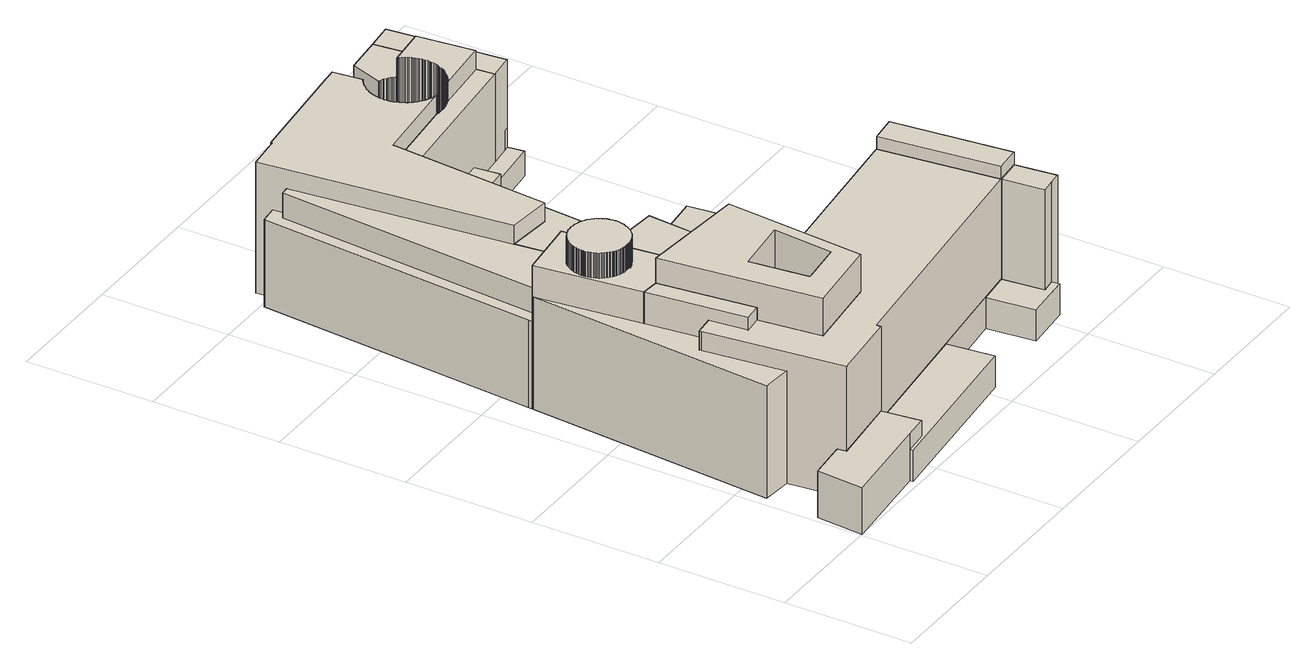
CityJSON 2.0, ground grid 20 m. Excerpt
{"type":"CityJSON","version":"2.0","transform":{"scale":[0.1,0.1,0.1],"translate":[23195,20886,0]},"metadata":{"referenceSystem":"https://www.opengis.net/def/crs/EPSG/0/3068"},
"CityObjects":{
"building1":{"type":"Building","attributes":{"name":"Amerikanische Botschaft","yearOfConstruction":"2008+01:00","storeysAboveGround":8},"address":[{"country":"Germany","locality":"Berlin","thoroughfareNumber":"21","thoroughfareName":"Ebertstrasse","postcode":"10117"}],"geometry":[{"type":"MultiSurface","lod":"2","boundaries":[[[0,1,2,3]],[[4,5,6,7]],[[8,9,5,4]],[[10,11,9,8]],[[12,13,11,10]],[[14,15,13,12]],[[16,17,15,14]],[[18,19,17,16]],[[20,21,19,18]],[[22,23,21,20]],[[24,25,23,22]],[[26,27,25,24]],[[28,29,30,31]],[[32,33,29,28]],[[28,31,34,32]],[[35,30,29,33]],[[36,37,38,39]],[[40,41,37,36]],[[42,43,41,40]],[[44,45,43,42]],[[46,47,45,44]],[[48,49,47,46]],[[50,51,49,48]],[[52,53,27,26]],[[54,55,53,52]],[[56,57,55,54]],[[58,59,57,56]],[[60,61,59,58]],[[62,63,61,60]],[[64,65,63,62]],[[66,67,65,64]],[[68,69,67,66]],[[70,71,69,68]],[[72,73,71,70]],[[74,75,73,72]],[[76,77,78,79]],[[80,81,77,76]],[[76,79,82,83,84,85,86,87,88,89,90,91,80]],[[92,93,94,95,96,97,98,99,100,101,78,77,81]],[[89,102,103,104]],[[90,105,102,89]],[[91,106,105,90]],[[107,108,106,91]],[[109,110,108,107]],[[111,112,110,109]],[[104,103,112,111]],[[111,109,107,91,90,89,104]],[[102,105,106,108,110,112,103]],[[113,114,115,116]],[[117,118,114,113]],[[119,120,118,117]],[[121,122,120,119]],[[123,124,122,121]],[[125,126,124,123]],[[127,128,126,125]],[[129,130,128,127]],[[131,132,130,129]],[[133,134,75,74]],[[135,136,134,133]],[[137,138,136,135]],[[139,140,138,137]],[[141,142,140,139]],[[143,144,142,141]],[[145,146,144,143]],[[147,148,146,145]],[[149,150,148,147]],[[151,152,150,149]],[[153,154,152,151]],[[155,156,154,153]],[[157,158,156,155]],[[159,160,158,157]],[[161,162,160,159]],[[163,164,162,161]],[[165,166,164,163]],[[167,168,166,165]],[[169,170,168,167]],[[171,172,170,169]],[[173,174,172,171]],[[175,176,174,173]],[[177,178,176,175]],[[179,180,178,177]],[[181,182,132,131]],[[183,184,182,181]],[[185,186,184,183]],[[187,188,186,185]],[[189,190,188,187]],[[191,192,190,189]],[[193,194,192,191]],[[195,196,194,193]],[[197,198,196,195]],[[199,200,198,197]],[[201,202,200,199]],[[203,204,202,201]],[[205,206,204,203]],[[207,208,206,205]],[[209,210,208,207]],[[211,212,210,209]],[[213,214,212,211]],[[116,115,214,213]],[[213,211,209,207,205,203,201,199,197,195,193,191,189,187,185,183,181,131,129,127,125,123,121,119,117,113,116]],[[114,118,120,122,124,126,128,130,132,182,184,186,188,190,192,194,196,198,200,202,204,206,208,210,212,214,115]],[[215,216,180,179]],[[217,218,216,215]],[[219,220,218,217]],[[221,222,220,219]],[[223,224,222,221]],[[225,226,224,223]],[[227,228,226,225]],[[229,230,228,227]],[[231,232,230,229]],[[233,234,232,231]],[[235,236,234,233]],[[237,238,236,235]],[[239,240,238,237]],[[241,242,240,239]],[[243,244,242,241]],[[245,246,244,243]],[[247,248,246,245]],[[249,250,248,247]],[[251,252,250,249]],[[253,254,252,251]],[[255,256,254,253]],[[257,258,256,255]],[[259,260,258,257]],[[39,38,260,259]],[[34,35,33,32]],[[31,30,35,34]],[[261,262,1,0]],[[107,263,262,261]],[[91,264,263,107]],[[80,265,264,91]],[[76,266,265,80]],[[267,268,266,76]],[[269,270,268,267]],[[271,272,270,269]],[[269,267,76,80,91,107,261,0,3,273,274,275,276,271]],[[277,278,279,280,2,1,262,263,264,265,266,268,270,272]],[[91,92,81,80]],[[90,93,92,91]],[[89,94,93,90]],[[88,95,94,89]],[[87,96,95,88]],[[86,97,96,87]],[[85,98,97,86]],[[84,99,98,85]],[[83,100,99,84]],[[82,101,100,83]],[[79,78,101,82]],[[7,6,281,282]],[[283,284,285,286]],[[287,288,284,283]],[[289,290,288,287]],[[291,292,290,289]],[[293,294,292,291]],[[295,296,294,293]],[[297,298,296,295]],[[299,300,298,297]],[[301,302,300,299]],[[303,304,302,301]],[[305,306,304,303]],[[307,308,306,305]],[[309,310,51,50]],[[311,312,310,309]],[[313,314,312,311]],[[315,316,314,313]],[[317,318,316,315]],[[319,320,318,317]],[[321,322,320,319]],[[323,324,322,321]],[[325,326,324,323]],[[327,328,326,325]],[[329,330,328,327]],[[331,332,330,329]],[[333,334,332,331]],[[335,336,334,333]],[[337,338,336,335]],[[339,340,338,337]],[[341,342,340,339]],[[343,344,342,341]],[[345,346,344,343]],[[347,348,346,345]],[[349,350,348,347]],[[351,352,350,349]],[[353,354,352,351]],[[286,285,354,353]],[[355,356,357,358]],[[359,360,361,362]],[[363,364,360,359]],[[358,365,366,367,307,305,303,301,299,297,295,293,291,289,287,283,286,353,351,349,347,345,343,341,339,337,335,333,331,329,327,325,323,321,319,317,315,313,311,309,50,48,46,44,42,40,36,39,259,257,255,253,251,249,247,245,243,241,239,237,235,233,231,229,227,225,223,221,219,217,215,179,177,175,173,171,169,167,165,163,161,159,157,155,153,151,149,147,145,143,141,139,137,135,133,74,72,70,68,66,64,62,60,58,56,54,52,26,24,22,20,18,16,14,12,10,8,4,7,282,368,369,370,371,372,373,374,375,376,377,378,379,380,381,382,383,384,385,386,387,388,389,390,391,392,393,394,395,396,397,398,355]],[[399,400,401,402,403,404,405,406,407,408,409,410,411,412,413,414,415,416,417,418,419,420,421,422,423,424,425,426,427,428,429,281,6,5,9,11,13,15,17,19,21,23,25,27,53,55,57,59,61,63,65,67,69,71,73,75,134,136,138,140,142,144,146,148,150,152,154,156,158,160,162,164,166,168,170,172,174,176,178,180,216,218,220,222,224,226,228,230,232,234,236,238,240,242,244,246,248,250,252,254,256,258,260,38,37,41,43,45,47,49,51,310,312,314,316,318,320,322,324,326,328,330,332,334,336,338,340,342,344,346,348,350,352,354,285,284,288,290,292,294,296,298,300,302,304,306,308,430,431,432,357,356]],[[433,434,364,363]],[[435,436,434,433]],[[362,361,436,435]],[[437,438,439,249]],[[440,441,438,437]],[[243,442,441,440]],[[443,444,442,243]],[[445,446,444,443]],[[447,448,446,445]],[[449,450,448,447]],[[451,452,450,449]],[[453,454,452,451]],[[455,456,454,453]],[[457,458,456,455]],[[459,460,458,457]],[[461,462,460,459]],[[463,464,462,461]],[[219,465,464,463]],[[466,467,465,219]],[[468,469,467,466]],[[470,471,469,468]],[[472,473,471,470]],[[175,474,473,472]],[[475,476,474,175]],[[477,478,476,475]],[[479,480,478,477]],[[481,482,480,479]],[[483,484,482,481]],[[485,486,484,483]],[[487,488,486,485]],[[489,490,488,487]],[[487,485,483,481,479,477,475,175,472,470,468,466,219,463,461,459,457,455,453,451,449,447,445,443,243,440,437,249,491,492,493,494,259,495,496,497,498,44,499,500,501,502,503,313,315,504,319,505,489]],[[506,507,508,509,510,511,512,513,514,515,516,517,518,519,520,521,522,523,524,525,439,438,441,442,444,446,448,450,452,454,456,458,460,462,464,465,467,469,471,473,474,476,478,480,482,484,486,488,490]],[[526,527,528,529]],[[530,531,527,526]],[[532,533,531,530]],[[529,528,533,532]],[[532,530,526,529]],[[527,531,533,528]],[[534,535,536,537]],[[538,539,535,534]],[[540,541,539,538]],[[537,536,541,540]],[[540,538,534,537]],[[535,539,541,536]],[[542,543,544,82]],[[545,546,543,542]],[[547,548,546,545]],[[76,266,548,547]],[[79,549,266,76]],[[82,544,549,79]],[[79,76,547,545,542,82]],[[543,546,548,266,549,544]],[[550,551,552,274]],[[534,535,551,550]],[[273,553,535,534]],[[274,552,553,273]],[[273,534,550,274]],[[551,535,553,552]],[[554,555,556,557]],[[558,559,555,554]],[[560,561,559,558]],[[562,563,561,560]],[[564,565,563,562]],[[566,567,565,564]],[[568,569,567,566]],[[570,571,569,568]],[[572,573,571,570]],[[574,575,573,572]],[[576,577,575,574]],[[578,579,577,576]],[[580,581,579,578]],[[582,583,581,580]],[[584,585,583,582]],[[586,587,585,584]],[[588,589,587,586]],[[590,591,589,588]],[[592,593,591,590]],[[594,595,593,592]],[[596,597,595,594]],[[598,599,597,596]],[[600,601,599,598]],[[602,603,601,600]],[[604,605,603,602]],[[606,607,605,604]],[[608,609,607,606]],[[610,611,609,608]],[[612,613,611,610]],[[614,615,613,612]],[[616,617,615,614]],[[618,619,617,616]],[[620,621,619,618]],[[622,623,621,620]],[[624,625,623,622]],[[626,627,625,624]],[[628,629,627,626]],[[630,631,629,628]],[[632,633,631,630]],[[634,635,633,632]],[[636,637,635,634]],[[638,639,637,636]],[[640,641,639,638]],[[642,643,641,640]],[[644,645,643,642]],[[646,647,645,644]],[[648,649,647,646]],[[650,651,649,648]],[[652,653,651,650]],[[654,655,653,652]],[[656,657,655,654]],[[658,659,657,656]],[[660,661,659,658]],[[662,663,661,660]],[[664,665,663,662]],[[666,667,665,664]],[[668,669,667,666]],[[670,671,669,668]],[[672,673,671,670]],[[674,675,673,672]],[[676,677,675,674]],[[678,679,677,676]],[[680,681,679,678]],[[682,683,681,680]],[[684,685,686,687]],[[688,689,685,684]],[[690,691,689,688]],[[692,693,691,690]],[[694,695,693,692]],[[696,697,695,694]],[[698,699,697,696]],[[700,701,699,698]],[[702,703,701,700]],[[704,705,703,702]],[[706,707,705,704]],[[708,709,707,706]],[[710,711,709,708]],[[712,713,711,710]],[[714,715,713,712]],[[716,717,715,714]],[[718,719,717,716]],[[720,721,719,718]],[[722,723,721,720]],[[724,725,726,727]],[[347,728,725,724]],[[729,730,728,347]],[[731,732,730,729]],[[733,734,732,731]],[[537,735,736,737,738,739,740]],[[741,742,743,744,745,746,747]],[[748,749,750,529]],[[751,752,749,748]],[[485,753,752,751]],[[483,754,753,485]],[[755,756,754,483]],[[757,758,756,755]],[[759,760,758,757]],[[761,762,760,759]],[[763,764,762,761]],[[765,766,764,763]],[[767,768,766,765]],[[769,770,768,767]],[[771,772,770,769]],[[773,774,772,771]],[[775,776,774,773]],[[777,778,776,775]],[[779,780,778,777]],[[781,782,780,779]],[[783,784,782,781]],[[785,786,784,783]],[[787,788,786,785]],[[789,790,788,787]],[[791,792,790,789]],[[793,794,792,791]],[[795,796,794,793]],[[529,750,796,795]],[[795,793,791,789,787,785,783,781,779,777,775,773,771,769,767,765,763,761,759,757,755,483,485,751,748,529]],[[749,752,753,754,756,758,760,762,764,766,768,770,772,774,776,778,780,782,784,786,788,790,792,794,796,750]],[[135,797,798,783]],[[133,799,797,135]],[[74,800,799,133]],[[72,801,800,74]],[[70,802,801,72]],[[68,803,802,70]],[[66,804,803,68]],[[64,805,804,66]],[[62,806,805,64]],[[60,807,806,62]],[[58,808,807,60]],[[56,809,808,58]],[[54,810,809,56]],[[52,811,810,54]],[[26,812,811,52]],[[24,813,812,26]],[[22,814,813,24]],[[20,815,814,22]],[[18,816,815,20]],[[16,817,816,18]],[[14,818,817,16]],[[12,819,818,14]],[[10,820,819,12]],[[8,821,820,10]],[[4,822,821,8]],[[7,823,822,4]],[[282,824,823,7]],[[368,825,824,282]],[[369,826,825,368]],[[370,827,826,369]],[[371,828,827,370]],[[372,829,828,371]],[[373,830,829,372]],[[374,831,830,373]],[[375,832,831,374]],[[376,833,832,375]],[[377,834,833,376]],[[378,835,834,377]],[[379,836,835,378]],[[380,837,836,379]],[[381,838,837,380]],[[382,839,838,381]],[[383,840,839,382]],[[384,841,840,383]],[[385,842,841,384]],[[386,843,842,385]],[[387,844,843,386]],[[388,845,844,387]],[[389,846,845,388]],[[390,847,846,389]],[[391,848,847,390]],[[392,849,848,391]],[[393,850,849,392]],[[394,851,850,393]],[[395,852,851,394]],[[396,853,852,395]],[[397,854,853,396]],[[398,855,854,397]],[[355,856,855,398]],[[857,858,856,355]],[[859,860,858,857]],[[861,862,860,859]],[[863,864,862,861]],[[865,866,864,863]],[[789,867,866,865]],[[787,868,867,789]],[[785,869,868,787]],[[783,798,869,785]],[[785,787,789,865,863,861,859,857,355,398,397,396,395,394,393,392,391,390,389,388,387,386,385,384,383,382,381,380,379,378,377,376,375,374,373,372,371,370,369,368,282,7,4,8,10,12,14,16,18,20,22,24,26,52,54,56,58,60,62,64,66,68,70,72,74,133,135,783]],[[797,799,800,801,802,803,804,805,806,807,808,809,810,811,812,813,814,815,816,817,818,819,820,821,822,823,824,825,826,827,828,829,830,831,832,833,834,835,836,837,838,839,840,841,842,843,844,845,846,847,848,849,850,851,852,853,854,855,856,858,860,862,864,866,867,868,869,798]],[[870,871,872,435]],[[727,726,871,870]],[[485,753,726,727]],[[435,872,752,751]],[[751,485,727,870,435]],[[871,726,753,752,872]],[[873,874,875,748]],[[876,877,874,873]],[[362,878,877,876]],[[748,875,878,362]],[[362,876,873,748]],[[874,877,878,875]],[[435,879,880,881]],[[433,882,879,435]],[[883,884,882,433]],[[881,880,884,883]],[[883,433,435,881]],[[879,882,884,880]],[[365,432,357,358]],[[366,431,432,365]],[[367,430,431,366]],[[307,308,430,367]],[[724,885,348,347]],[[857,886,885,724]],[[355,356,886,857]],[[857,724,347,349,351,353,286,283,287,289,291,293,295,297,299,301,303,305,307,367,366,365,358,355]],[[357,432,431,430,308,306,304,302,300,298,296,294,292,290,288,284,285,354,352,350,348,885,886,356]],[[398,399,356,355]],[[397,400,399,398]],[[396,401,400,397]],[[395,402,401,396]],[[394,403,402,395]],[[393,404,403,394]],[[392,405,404,393]],[[391,406,405,392]],[[390,407,406,391]],[[389,408,407,390]],[[388,409,408,389]],[[387,410,409,388]],[[386,411,410,387]],[[385,412,411,386]],[[384,413,412,385]],[[383,414,413,384]],[[382,415,414,383]],[[381,416,415,382]],[[380,417,416,381]],[[379,418,417,380]],[[378,419,418,379]],[[377,420,419,378]],[[376,421,420,377]],[[375,422,421,376]],[[374,423,422,375]],[[373,424,423,374]],[[372,425,424,373]],[[371,426,425,372]],[[370,427,426,371]],[[369,428,427,370]],[[368,429,428,369]],[[282,281,429,368]],[[505,506,490,489]],[[319,507,506,505]],[[504,508,507,319]],[[315,509,508,504]],[[313,510,509,315]],[[503,511,510,313]],[[502,512,511,503]],[[501,513,512,502]],[[500,514,513,501]],[[499,515,514,500]],[[44,516,515,499]],[[498,517,516,44]],[[497,518,517,498]],[[496,519,518,497]],[[495,520,519,496]],[[259,521,520,495]],[[494,522,521,259]],[[493,523,522,494]],[[492,524,523,493]],[[491,525,524,492]],[[249,439,525,491]],[[359,362,435,433,363]],[[434,436,361,360,364]],[[526,887,888,889]],[[529,890,887,526]],[[795,891,890,529]],[[889,888,891,795]],[[795,529,526,889]],[[887,890,891,888]],[[76,892,893,267]],[[547,894,892,76]],[[269,895,894,547]],[[267,893,895,269]],[[269,547,76,267]],[[892,894,895,893]],[[276,277,272,271]],[[275,278,277,276]],[[274,279,278,275]],[[273,280,279,274]],[[3,2,280,273]],[[896,897,898,899]],[[900,901,897,896]],[[902,903,901,900]],[[904,905,903,902]],[[906,907,905,904]],[[908,909,907,906]],[[910,911,909,908]],[[912,913,734,733]],[[335,914,913,912]],[[333,915,914,335]],[[916,917,915,333]],[[329,918,917,916]],[[919,920,918,329]],[[921,922,920,919]],[[923,924,922,921]],[[489,925,924,923]],[[487,926,925,489]],[[727,726,926,487]],[[487,489,923,921,919,329,916,333,335,912,733,731,729,347,724,727]],[[725,728,730,732,734,913,914,915,917,918,920,922,924,925,926,726]],[[927,928,683,682]],[[929,930,928,927]],[[931,932,930,929]],[[933,934,932,931]],[[935,936,934,933]],[[687,686,936,935]],[[937,938,723,722]],[[899,898,938,937]],[[939,537,3,0,940]],[[941,942,943,944,945]],[[737,946,947,948]],[[738,949,946,737]],[[739,950,949,738]],[[740,951,950,739]],[[540,952,951,740]],[[793,794,952,540]],[[948,947,792,791]],[[791,793,540,740,739,738,737,948]],[[946,949,950,951,952,794,792,947]],[[739,741,747,740]],[[738,742,741,739]],[[737,743,742,738]],[[736,744,743,737]],[[735,745,744,736]],[[537,746,745,735]],[[740,747,746,537]],[[953,954,955,956]],[[957,958,954,953]],[[959,960,958,957]],[[961,962,960,959]],[[963,964,962,961]],[[965,966,964,963]],[[967,968,966,965]],[[969,970,968,967]],[[971,972,970,969]],[[973,974,972,971]],[[975,976,974,973]],[[557,556,976,975]],[[975,973,971,969,967,965,963,961,959,957,953,956,977,978,979,980,981,982,983,984,985,986,987,988,989,990,991,992,993,994,995,996,997,998,999,910,908,906,904,902,900,896,899,937,722,720,718,716,714,712,710,708,706,704,702,700,698,696,694,692,690,688,684,687,935,933,931,929,927,682,680,678,676,674,672,670,668,666,664,662,660,658,656,654,652,650,648,646,644,642,640,638,636,634,632,630,628,626,624,622,620,618,616,614,612,610,608,606,604,602,600,598,596,594,592,590,588,586,584,582,580,578,576,574,572,570,568,566,564,562,560,558,554,557]],[[555,559,561,563,565,567,569,571,573,575,577,579,581,583,585,587,589,591,593,595,597,599,601,603,605,607,609,611,613,615,617,619,621,623,625,627,629,631,633,635,637,639,641,643,645,647,649,651,653,655,657,659,661,663,665,667,669,671,673,675,677,679,681,683,928,930,932,934,936,686,685,689,691,693,695,697,699,701,703,705,707,709,711,713,715,717,719,721,723,938,898,897,901,903,905,907,909,911,1000,1001,1002,1003,1004,1005,1006,1007,1008,1009,1010,1011,1012,1013,1014,1015,1016,1017,1018,1019,1020,1021,1022,955,954,958,960,962,964,966,968,970,972,974,976,556]],[[550,1023,1024,530]],[[275,1025,1023,550]],[[276,1026,1025,275]],[[530,1024,1026,276]],[[1027,1028,1029,1030]],[[1031,1032,1028,1027]],[[1033,1034,1032,1031]],[[1030,1029,1034,1033]],[[276,275,550,530],[1027,1031,1033,1030]],[[1023,1025,1026,1024],[1034,1032,1028,1029]],[[0,941,945,940]],[[3,942,941,0]],[[537,943,942,3]],[[939,944,943,537]],[[940,945,944,939]],[[999,1000,911,910]],[[998,1001,1000,999]],[[997,1002,1001,998]],[[996,1003,1002,997]],[[995,1004,1003,996]],[[994,1005,1004,995]],[[993,1006,1005,994]],[[992,1007,1006,993]],[[991,1008,1007,992]],[[990,1009,1008,991]],[[989,1010,1009,990]],[[988,1011,1010,989]],[[987,1012,1011,988]],[[986,1013,1012,987]],[[985,1014,1013,986]],[[984,1015,1014,985]],[[983,1016,1015,984]],[[982,1017,1016,983]],[[981,1018,1017,982]],[[980,1019,1018,981]],[[979,1020,1019,980]],[[978,1021,1020,979]],[[977,1022,1021,978]],[[956,955,1022,977]]]}]}
},
"vertices":[
[50,285,0],[50,285,210],[80,288,210],[80,288,0],[341,937,0],[341,937,70],[340,939,70],[340,939,0],[342,935,0],[342,935,70],[343,932,0],[343,932,70],[344,930,0],[344,930,70],[345,928,0],[345,928,70],[346,926,0],[346,926,70],[347,924,0],[347,924,70],[349,922,0],[349,922,70],[350,920,0],[350,920,70],[352,918,0],[352,918,70],[353,917,0],[353,917,70],[507,578,65],[507,578,70],[521,454,70],[521,454,65],[246,550,65],[246,550,70],[240,478,65],[240,478,70],[452,966,0],[452,966,70],[452,964,70],[452,964,0],[451,969,0],[451,969,70],[451,971,0],[451,971,70],[450,973,0],[450,973,70],[449,976,0],[449,976,70],[448,978,0],[448,978,70],[447,980,0],[447,980,70],[355,915,0],[355,915,70],[357,913,0],[357,913,70],[359,912,0],[359,912,70],[361,910,0],[361,910,70],[363,909,0],[363,909,70],[365,907,0],[365,907,70],[367,906,0],[367,906,70],[369,905,0],[369,905,70],[371,904,0],[371,904,70],[373,903,0],[373,903,70],[375,902,0],[375,902,70],[378,901,0],[378,901,70],[593,132,0],[593,132,50],[600,67,50],[600,67,0],[186,86,0],[186,86,50],[622,70,0],[623,58,0],[550,51,0],[542,126,0],[412,111,0],[420,38,0],[156,10,0],[155,15,0],[193,19,0],[186,79,0],[186,79,50],[193,19,50],[155,15,50],[156,10,50],[420,38,50],[412,111,50],[542,126,50],[550,51,50],[623,58,50],[622,70,50],[155,15,75],[4,0,75],[4,0,0],[193,19,75],[186,79,75],[74,66,0],[74,66,75],[72,80,0],[72,80,75],[10,74,0],[10,74,75],[471,1064,65],[471,1064,70],[340,1050,70],[340,1050,65],[471,1081,65],[471,1081,70],[469,1081,65],[469,1081,70],[463,1082,65],[463,1082,70],[457,1084,65],[457,1084,70],[451,1085,65],[451,1085,70],[445,1086,65],[445,1086,70],[439,1086,65],[439,1086,70],[433,1087,65],[433,1087,70],[380,901,0],[380,901,70],[382,900,0],[382,900,70],[385,900,0],[385,900,70],[387,899,0],[387,899,70],[389,899,0],[389,899,70],[392,899,0],[392,899,70],[394,899,0],[394,899,70],[397,899,0],[397,899,70],[399,899,0],[399,899,70],[401,899,0],[401,899,70],[404,899,0],[404,899,70],[406,900,0],[406,900,70],[409,900,0],[409,900,70],[411,901,0],[411,901,70],[413,902,0],[413,902,70],[415,902,0],[415,902,70],[418,903,0],[418,903,70],[420,904,0],[420,904,70],[422,905,0],[422,905,70],[424,907,0],[424,907,70],[426,908,0],[426,908,70],[428,909,0],[428,909,70],[430,911,0],[430,911,70],[432,912,0],[432,912,70],[428,1088,65],[428,1088,70],[422,1088,65],[422,1088,70],[416,1089,65],[416,1089,70],[410,1089,65],[410,1089,70],[404,1089,65],[404,1089,70],[398,1090,65],[398,1090,70],[392,1090,65],[392,1090,70],[386,1090,65],[386,1090,70],[380,1089,65],[380,1089,70],[374,1089,65],[374,1089,70],[368,1089,65],[368,1089,70],[362,1088,65],[362,1088,70],[357,1088,65],[357,1088,70],[351,1087,65],[351,1087,70],[345,1086,65],[345,1086,70],[339,1085,65],[339,1085,70],[336,1085,65],[336,1085,70],[434,914,0],[434,914,70],[436,915,0],[436,915,70],[437,917,0],[437,917,70],[439,919,0],[439,919,70],[440,921,0],[440,921,70],[442,923,0],[442,923,70],[443,925,0],[443,925,70],[444,927,0],[444,927,70],[446,929,0],[446,929,70],[447,931,0],[447,931,70],[448,933,0],[448,933,70],[449,935,0],[449,935,70],[449,938,0],[449,938,70],[450,940,0],[450,940,70],[451,942,0],[451,942,70],[451,945,0],[451,945,70],[452,947,0],[452,947,70],[452,949,0],[452,949,70],[452,952,0],[452,952,70],[452,954,0],[452,954,70],[453,957,0],[453,957,70],[452,959,0],[452,959,70],[452,961,0],[452,961,70],[50,282,0],[50,282,210],[74,66,210],[186,79,210],[186,86,210],[593,132,210],[572,317,0],[572,317,210],[614,322,0],[614,322,210],[260,282,0],[260,282,210],[86,229,0],[114,232,0],[125,134,0],[248,148,0],[248,148,210],[125,134,210],[114,232,210],[86,229,210],[339,941,70],[339,941,0],[404,1013,0],[404,1013,70],[406,1013,70],[406,1013,0],[401,1013,0],[401,1013,70],[399,1014,0],[399,1014,70],[396,1014,0],[396,1014,70],[394,1014,0],[394,1014,70],[392,1014,0],[392,1014,70],[389,1013,0],[389,1013,70],[387,1013,0],[387,1013,70],[385,1013,0],[385,1013,70],[382,1012,0],[382,1012,70],[380,1012,0],[380,1012,70],[378,1011,0],[378,1011,70],[446,982,0],[446,982,70],[445,984,0],[445,984,70],[444,986,0],[444,986,70],[443,988,0],[443,988,70],[441,990,0],[441,990,70],[440,992,0],[440,992,70],[438,994,0],[438,994,70],[437,996,0],[437,996,70],[435,998,0],[435,998,70],[433,999,0],[433,999,70],[431,1001,0],[431,1001,70],[429,1002,0],[429,1002,70],[427,1004,0],[427,1004,70],[425,1005,0],[425,1005,70],[423,1006,0],[423,1006,70],[421,1007,0],[421,1007,70],[419,1008,0],[419,1008,70],[417,1009,0],[417,1009,70],[415,1010,0],[415,1010,70],[414,1010,0],[414,1010,70],[413,1011,0],[413,1011,70],[411,1012,0],[411,1012,70],[408,1012,0],[408,1012,70],[367,1006,0],[367,1006,70],[369,1007,70],[369,1007,0],[376,829,0],[376,829,70],[379,871,70],[379,871,0],[447,837,0],[447,837,70],[371,1008,0],[373,1009,0],[375,1010,0],[339,944,0],[338,946,0],[338,949,0],[338,951,0],[338,953,0],[337,956,0],[338,958,0],[338,961,0],[338,963,0],[338,965,0],[339,968,0],[339,970,0],[340,972,0],[341,975,0],[341,977,0],[342,979,0],[343,981,0],[344,984,0],[346,986,0],[347,988,0],[348,990,0],[350,992,0],[351,993,0],[353,995,0],[354,997,0],[356,999,0],[358,1000,0],[360,1002,0],[362,1003,0],[364,1005,0],[366,1006,0],[366,1006,70],[364,1005,70],[362,1003,70],[360,1002,70],[358,1000,70],[356,999,70],[354,997,70],[353,995,70],[351,993,70],[350,992,70],[348,990,70],[347,988,70],[346,986,70],[344,984,70],[343,981,70],[342,979,70],[341,977,70],[341,975,70],[340,972,70],[339,970,70],[339,968,70],[338,965,70],[338,963,70],[338,961,70],[338,958,70],[337,956,70],[338,953,70],[338,951,70],[338,949,70],[338,946,70],[339,944,70],[375,1010,70],[373,1009,70],[371,1008,70],[443,877,0],[443,877,70],[552,889,0],[552,889,70],[452,946,0],[452,946,210],[452,949,210],[451,944,0],[451,944,210],[451,942,210],[450,939,0],[450,939,210],[449,937,0],[449,937,210],[448,935,0],[448,935,210],[447,933,0],[447,933,210],[446,930,0],[446,930,210],[445,928,0],[445,928,210],[444,926,0],[444,926,210],[443,924,0],[443,924,210],[441,922,0],[441,922,210],[440,920,0],[440,920,210],[438,918,0],[438,918,210],[437,917,210],[435,915,0],[435,915,210],[433,913,0],[433,913,210],[431,912,0],[431,912,210],[430,910,0],[430,910,210],[428,909,210],[426,907,0],[426,907,210],[423,906,0],[423,906,210],[421,905,0],[421,905,210],[419,904,0],[419,904,210],[418,904,0],[418,904,210],[509,913,0],[509,913,210],[499,1002,0],[499,1002,210],[437,995,0],[437,995,210],[452,951,0],[452,953,0],[453,956,0],[452,958,0],[452,963,0],[452,965,0],[451,968,0],[451,970,0],[449,975,0],[449,977,0],[448,979,0],[447,982,0],[446,984,0],[442,990,0],[439,994,0],[439,994,210],[440,992,210],[442,990,210],[443,988,210],[444,986,210],[446,984,210],[447,982,210],[448,979,210],[449,977,210],[449,975,210],[450,973,210],[451,970,210],[451,968,210],[452,965,210],[452,963,210],[452,961,210],[452,958,210],[453,956,210],[452,953,210],[452,951,210],[231,371,0],[231,371,40],[240,478,40],[240,478,0],[267,368,0],[267,368,40],[276,475,0],[276,475,40],[69,384,0],[69,384,230],[50,549,230],[50,549,0],[166,376,0],[166,376,230],[145,560,0],[145,560,230],[641,72,0],[641,72,210],[622,70,210],[637,106,0],[637,106,210],[634,136,0],[634,136,210],[600,67,210],[97,382,0],[97,382,230],[114,232,230],[86,229,230],[151,478,0],[151,478,270],[151,477,270],[151,477,0],[151,480,0],[151,480,270],[151,482,0],[151,482,270],[150,484,0],[150,484,270],[150,487,0],[150,487,270],[149,489,0],[149,489,270],[149,491,0],[149,491,270],[148,493,0],[148,493,270],[147,495,0],[147,495,270],[146,496,0],[146,496,270],[146,498,0],[146,498,270],[144,500,0],[144,500,270],[143,502,0],[143,502,270],[142,504,0],[142,504,270],[141,505,0],[141,505,270],[139,507,0],[139,507,270],[138,509,0],[138,509,270],[136,510,0],[136,510,270],[135,511,0],[135,511,270],[133,513,0],[133,513,270],[131,514,0],[131,514,270],[130,515,0],[130,515,270],[128,516,0],[128,516,270],[126,517,0],[126,517,270],[124,518,0],[124,518,270],[122,519,0],[122,519,270],[120,519,0],[120,519,270],[118,520,0],[118,520,270],[116,521,0],[116,521,270],[114,521,0],[114,521,270],[112,521,0],[112,521,270],[110,521,0],[110,521,270],[108,522,0],[108,522,270],[105,522,0],[105,522,270],[103,521,0],[103,521,270],[101,521,0],[101,521,270],[99,521,0],[99,521,270],[97,521,0],[97,521,270],[95,520,0],[95,520,270],[93,519,0],[93,519,270],[91,519,0],[91,519,270],[89,518,0],[89,518,270],[87,517,0],[87,517,270],[85,516,0],[85,516,270],[83,515,0],[83,515,270],[82,514,0],[82,514,270],[80,513,0],[80,513,270],[78,511,0],[78,511,270],[77,510,0],[77,510,270],[75,509,0],[75,509,270],[74,507,0],[74,507,270],[72,505,0],[72,505,270],[71,504,0],[71,504,270],[70,502,0],[70,502,270],[68,500,0],[68,500,270],[67,498,0],[67,498,270],[66,496,0],[66,496,270],[66,495,0],[66,495,270],[65,493,0],[65,493,270],[64,491,0],[64,491,270],[64,489,0],[64,489,270],[63,487,0],[63,487,270],[63,484,0],[63,484,270],[62,482,0],[62,482,270],[63,470,0],[63,470,270],[62,472,270],[62,472,0],[63,468,0],[63,468,270],[64,466,0],[64,466,270],[64,464,0],[64,464,270],[65,462,0],[65,462,270],[66,460,0],[66,460,270],[66,458,0],[66,458,270],[67,456,0],[67,456,270],[68,454,0],[68,454,270],[70,452,0],[70,452,270],[71,450,0],[71,450,270],[72,449,0],[72,449,270],[74,447,0],[74,447,270],[75,446,0],[75,446,270],[77,444,0],[77,444,270],[78,443,0],[78,443,270],[80,441,0],[80,441,270],[82,440,0],[82,440,270],[83,439,0],[83,439,270],[432,1060,0],[432,1060,180],[492,1066,180],[492,1066,0],[414,1010,180],[416,1010,0],[416,1010,180],[418,1009,0],[418,1009,180],[421,1008,0],[421,1008,180],[50,556,0],[87,995,0],[114,998,0],[116,977,0],[103,976,0],[68,551,0],[103,976,140],[116,977,140],[114,998,140],[87,995,140],[50,556,140],[50,549,140],[68,551,140],[272,859,0],[272,859,180],[240,478,180],[512,884,0],[512,884,180],[509,913,180],[418,904,180],[416,903,0],[416,903,180],[414,902,0],[414,902,180],[412,901,0],[412,901,180],[410,901,0],[410,901,180],[407,900,0],[407,900,180],[405,900,0],[405,900,180],[402,899,0],[402,899,180],[400,899,0],[400,899,180],[398,899,0],[398,899,180],[395,899,0],[395,899,180],[393,899,0],[393,899,180],[390,899,0],[390,899,180],[388,899,0],[388,899,180],[386,899,0],[386,899,180],[384,900,0],[384,900,180],[244,885,0],[244,885,180],[223,633,0],[223,633,180],[152,639,0],[152,639,180],[164,535,0],[164,535,180],[148,534,0],[148,534,180],[154,485,0],[154,485,180],[382,900,210],[384,900,210],[380,901,210],[378,901,210],[375,902,210],[373,903,210],[371,904,210],[369,905,210],[367,906,210],[365,907,210],[363,909,210],[361,910,210],[359,912,210],[357,913,210],[355,915,210],[353,917,210],[352,918,210],[350,920,210],[349,922,210],[347,924,210],[346,926,210],[345,928,210],[344,930,210],[343,932,210],[342,935,210],[341,937,210],[340,939,210],[339,941,210],[339,944,210],[338,946,210],[338,949,210],[338,951,210],[338,953,210],[337,956,210],[338,958,210],[338,961,210],[338,963,210],[338,965,210],[339,968,210],[339,970,210],[340,972,210],[341,975,210],[341,977,210],[342,979,210],[343,981,210],[344,984,210],[346,986,210],[347,988,210],[348,990,210],[350,992,210],[351,993,210],[353,995,210],[354,997,210],[356,999,210],[358,1000,210],[360,1002,210],[362,1003,210],[364,1005,210],[366,1006,210],[367,1006,210],[362,1052,0],[362,1052,210],[340,1050,0],[340,1050,210],[164,1031,0],[164,1031,210],[164,1029,0],[164,1029,210],[111,1023,0],[111,1023,210],[152,639,210],[223,633,210],[244,885,210],[534,1071,0],[534,1071,180],[552,889,180],[270,832,0],[270,832,40],[272,859,40],[377,844,0],[377,844,40],[379,871,40],[552,889,40],[555,863,40],[555,863,0],[443,877,40],[446,851,0],[446,851,40],[432,1060,70],[362,1052,70],[231,371,230],[166,377,230],[166,377,0],[240,478,230],[154,485,230],[593,132,230],[572,317,230],[634,136,230],[614,322,230],[89,436,0],[89,436,270],[87,437,270],[87,437,0],[91,435,0],[91,435,270],[93,435,0],[93,435,270],[95,434,0],[95,434,270],[97,434,0],[97,434,270],[99,433,0],[99,433,270],[101,433,0],[101,433,270],[423,1007,0],[423,1007,180],[425,1005,180],[427,1004,180],[429,1003,0],[429,1003,180],[431,1001,180],[433,1000,0],[433,1000,180],[434,998,0],[434,998,180],[436,996,0],[436,996,180],[437,995,180],[499,1002,180],[62,480,0],[62,480,270],[62,478,0],[62,478,270],[62,477,0],[62,477,270],[62,476,0],[62,476,270],[62,474,0],[62,474,270],[85,438,0],[85,438,270],[17,159,0],[64,155,0],[50,285,180],[80,288,180],[50,549,180],[17,159,180],[64,155,180],[114,998,180],[112,1020,180],[112,1020,0],[116,977,180],[103,976,180],[68,551,180],[145,560,180],[146,456,0],[146,456,270],[144,454,270],[144,454,0],[146,458,0],[146,458,270],[147,460,0],[147,460,270],[148,462,0],[148,462,270],[149,464,0],[149,464,270],[149,466,0],[149,466,270],[150,468,0],[150,468,270],[150,470,0],[150,470,270],[151,472,0],[151,472,270],[151,474,0],[151,474,270],[151,476,0],[151,476,270],[143,452,0],[142,450,0],[141,449,0],[139,447,0],[138,446,0],[136,444,0],[135,443,0],[133,441,0],[131,440,0],[130,439,0],[128,438,0],[126,437,0],[124,436,0],[122,435,0],[120,435,0],[118,434,0],[116,434,0],[114,433,0],[112,433,0],[110,433,0],[108,433,0],[105,433,0],[103,433,0],[103,433,270],[105,433,270],[108,433,270],[110,433,270],[112,433,270],[114,433,270],[116,434,270],[118,434,270],[120,435,270],[122,435,270],[124,436,270],[126,437,270],[128,438,270],[130,439,270],[131,440,270],[133,441,270],[135,443,270],[136,444,270],[138,446,270],[139,447,270],[141,449,270],[142,450,270],[143,452,270],[97,382,270],[267,368,270],[125,134,270],[248,148,270],[233,186,0],[233,186,270],[241,280,270],[241,280,0],[164,178,0],[164,178,270],[154,270,0],[154,270,270]
]}
